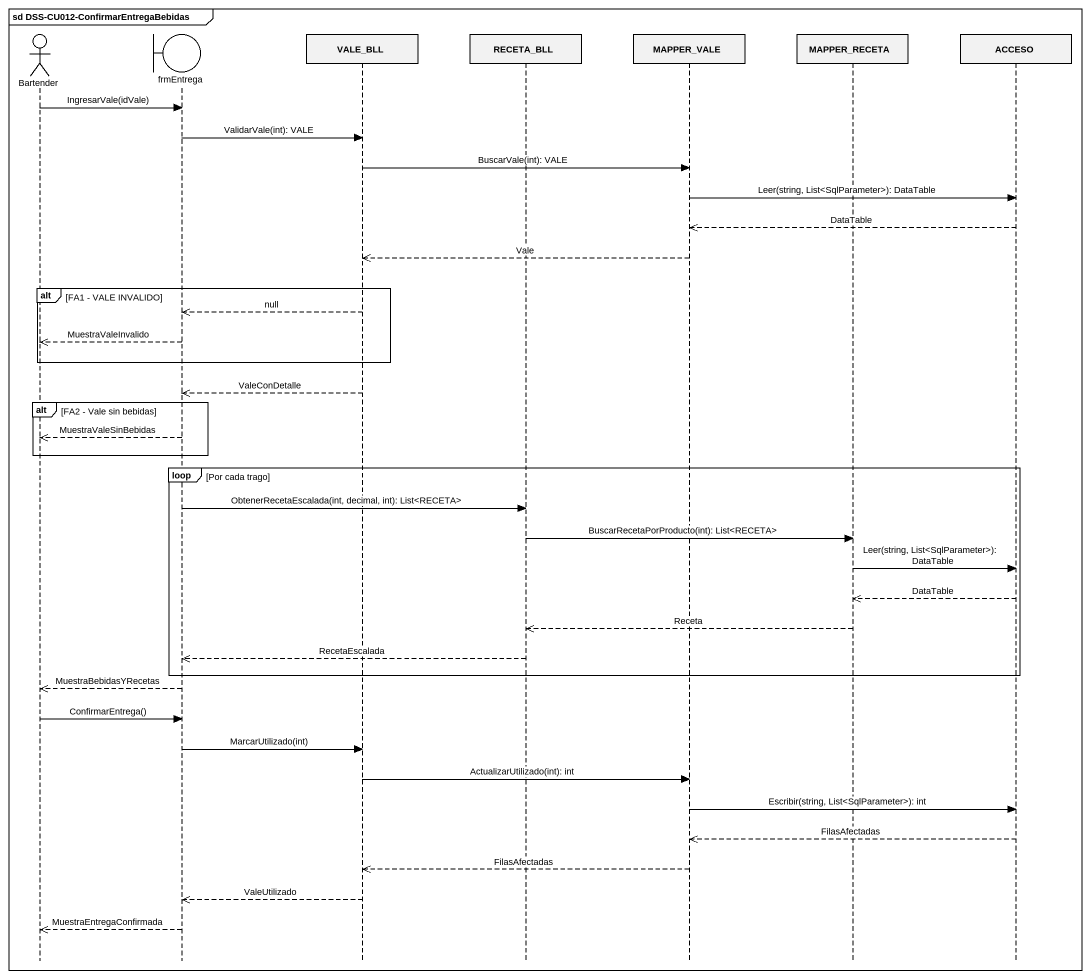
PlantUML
@startuml
mainframe sd DSS-CU012-ConfirmarEntregaBebidas
hide footbox
actor Bartender
boundary frmEntrega
participant VALE_BLL
participant RECETA_BLL
participant MAPPER_VALE
participant MAPPER_RECETA
participant ACCESO

Bartender -> frmEntrega : IngresarVale(idVale)
frmEntrega -> VALE_BLL : ValidarVale(int): VALE
VALE_BLL -> MAPPER_VALE : BuscarVale(int): VALE
MAPPER_VALE -> ACCESO : Leer(string, List<SqlParameter>): DataTable
ACCESO -->> MAPPER_VALE : DataTable
MAPPER_VALE -->> VALE_BLL : Vale
alt FA1 - VALE INVALIDO
  VALE_BLL -->> frmEntrega : null
  frmEntrega -->> Bartender : MuestraValeInvalido
end
VALE_BLL -->> frmEntrega : ValeConDetalle
alt FA2 - Vale sin bebidas
  frmEntrega -->> Bartender : MuestraValeSinBebidas
end
loop Por cada trago
  frmEntrega -> RECETA_BLL : ObtenerRecetaEscalada(int, decimal, int): List<RECETA>
  RECETA_BLL -> MAPPER_RECETA : BuscarRecetaPorProducto(int): List<RECETA>
  MAPPER_RECETA -> ACCESO : Leer(string, List<SqlParameter>): DataTable
  ACCESO -->> MAPPER_RECETA : DataTable
  MAPPER_RECETA -->> RECETA_BLL : Receta
  RECETA_BLL -->> frmEntrega : RecetaEscalada
end
frmEntrega -->> Bartender : MuestraBebidasYRecetas
Bartender -> frmEntrega : ConfirmarEntrega()
frmEntrega -> VALE_BLL : MarcarUtilizado(int)
VALE_BLL -> MAPPER_VALE : ActualizarUtilizado(int): int
MAPPER_VALE -> ACCESO : Escribir(string, List<SqlParameter>): int
ACCESO -->> MAPPER_VALE : FilasAfectadas
MAPPER_VALE -->> VALE_BLL : FilasAfectadas
VALE_BLL -->> frmEntrega : ValeUtilizado
frmEntrega -->> Bartender : MuestraEntregaConfirmada
@enduml
